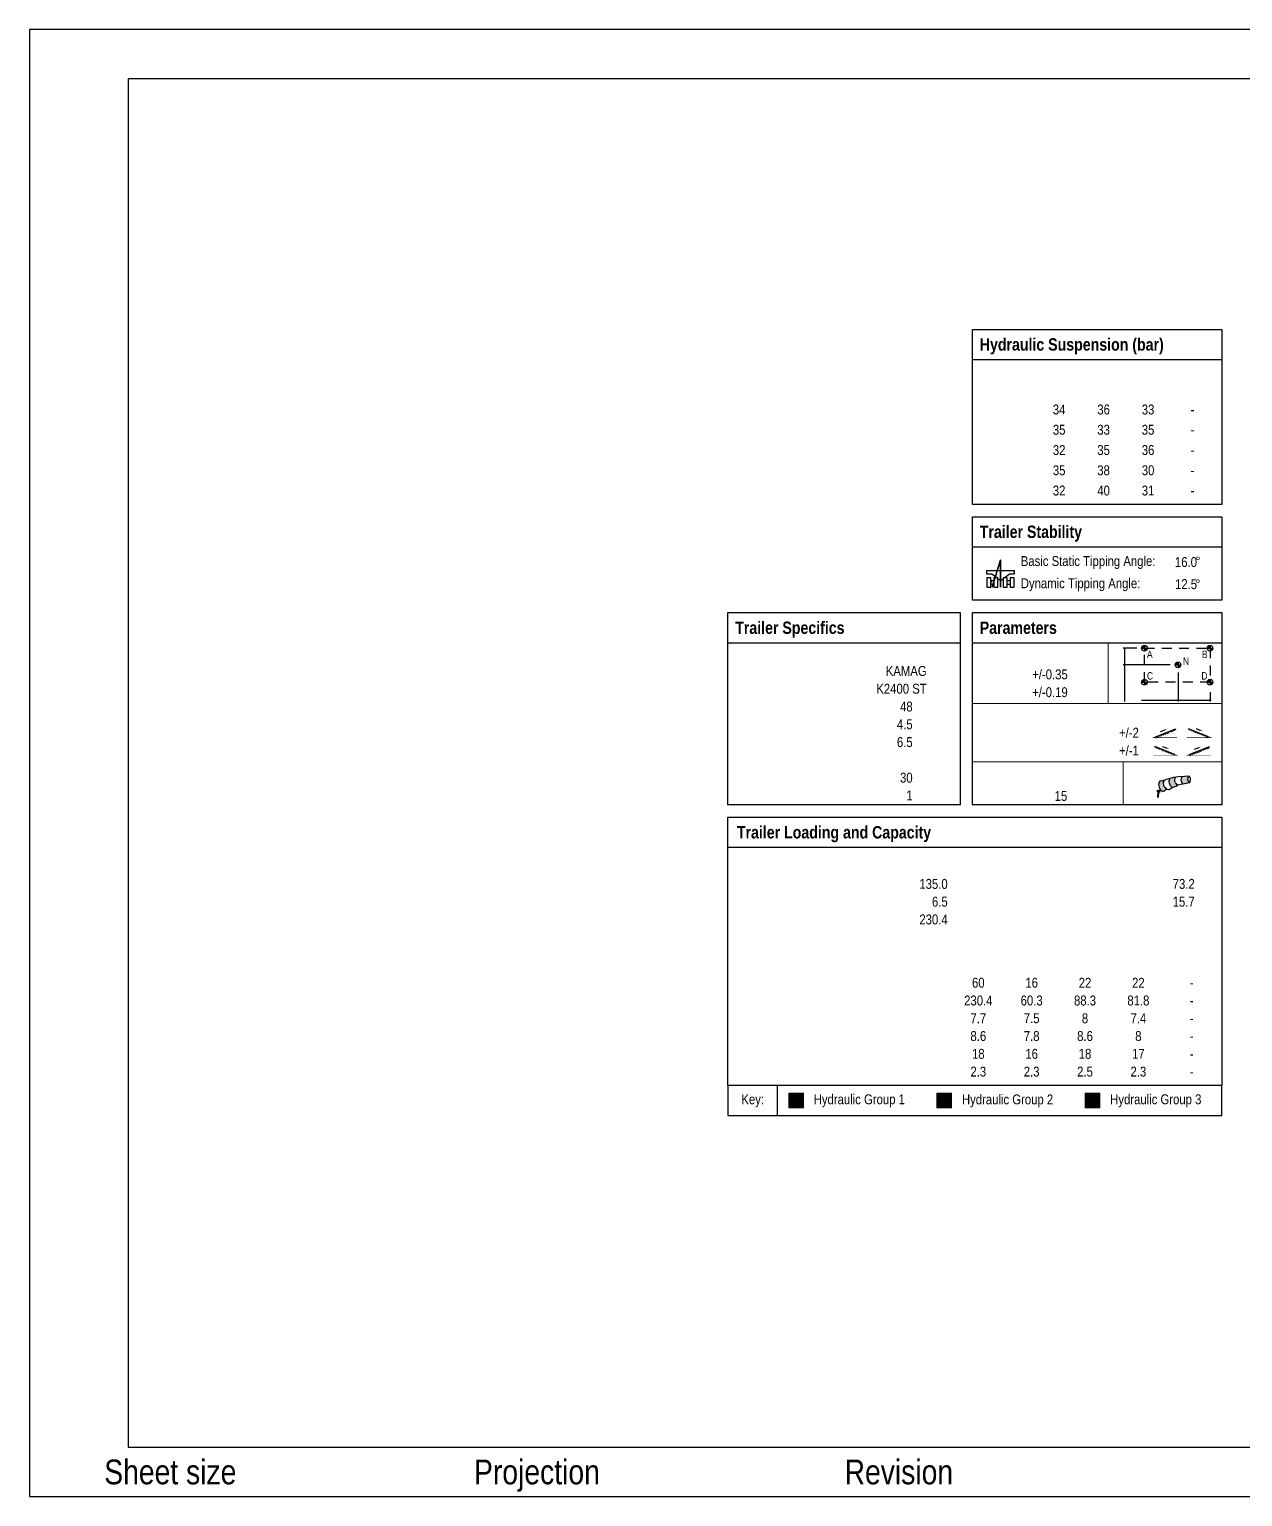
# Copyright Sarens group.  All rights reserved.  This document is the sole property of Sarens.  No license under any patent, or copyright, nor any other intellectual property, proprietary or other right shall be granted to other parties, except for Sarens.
# Paper-space layout '1-1' of a CAD drawing. Header units: millimetres. Extents: x 0 to 420, y 0 to 297.
# Drawn here: x 0 to 245.6, y 0 to 297 of the extents above; entities that cross this region are included whole.
import ezdxf
from ezdxf.enums import TextEntityAlignment as Align

# ---------------------------------------------------------------- set-up
doc = ezdxf.new("R2010")
doc.units = ezdxf.units.MM
doc.linetypes.add('SARHID', pattern=[3.5, 2, -1.5])
doc.layers.get('Defpoints').update_dxf_attribs({"color": 210})
for name, color, linetype in [('1', 1, 'SARHID'), ('2', 2, 'Continuous'), ('5', 150, 'Continuous'), ('8 - Plotplan', 8, 'Continuous'), ('Text - 01', 2, 'Continuous')]:
    doc.layers.add(name, color=color, linetype=linetype)
for name, color, linetype, lineweight in [('SPMT-Group1', 44, 'Continuous', 13), ('SPMT-Group2', 152, 'Continuous', 13), ('SPMT-Group3', 95, 'Continuous', 13)]:
    doc.layers.add(name, color=color, linetype=linetype, lineweight=lineweight)
doc.styles.add('Arial Narrow', font='ARIALN.TTF')
doc.styles.add('Arial Narrow Bold', font='ARIALNB.TTF')
pattern_1 = [(315, (116.6555, -547.003), (2.245064, 2.245064), [])]

# ---------------------------------------------------------------- blocks, each defined once
blk = doc.blocks.new('*U8')
blk.add_lwpolyline([(20, 10), (410, 10), (410, 287), (20, 287)], close=True)
at = {"layer": 'Defpoints'}
blk.add_lwpolyline([(0, 0), (420, 0), (420, 297), (0, 297)], close=True, dxfattribs=at)
at = {"style": 'Arial Narrow'}
for tag, p in [('CLIENT', (369.5, 66.5)), ('DESCRIPTION_1', (317, 38.5)), ('DESCRIPTION_2', (317, 34.5))]:
    blk.add_attdef(tag, text='', height=2, dxfattribs=at).set_placement(p, align=Align.TOP_LEFT)
for tag, p in [('EQUIPMENT', (317, 42.5)), ('SITE', (317, 27.5)), ('OWNER', (317, 22.5)), ('PROJECT', (359.5, 17.5)), ('DOCUMENTNUMBER', (317, 12.5))]:
    blk.add_attdef(tag, text='', height=2, dxfattribs=at).set_placement(p, align=Align.MIDDLE_LEFT)
at = {"style": 'Arial Narrow', "flags": 8}
for tag, p in [('DRAWING_TYPE', (359.5, 22.5)), ('APPR._STATE', (317, 17.5))]:
    blk.add_attdef(tag, text='', height=2, dxfattribs=at).set_placement(p, align=Align.MIDDLE_LEFT)
at = {"style": 'Arial Narrow'}
for tag, p in [('SIZE', (409.5, 22.5)), ('SHEET', (409.5, 12.5))]:
    blk.add_attdef(tag, text='', height=2, dxfattribs=at).set_placement(p, align=Align.MIDDLE_RIGHT)
at = {"style": 'Arial Narrow', "flags": 8}
blk.add_attdef('SCALE', text='', height=2, dxfattribs=at).set_placement((409.5, 17.5), align=Align.MIDDLE_RIGHT)
at = {"layer": '2', "style": 'Arial Narrow'}
for tag, p in [('DATE_-', (318.5, 73.25)), ('DRAWN_-', (387.5, 73.25)), ('VERIFIED_-', (396.5, 73.25)), ('APPROVED_-', (405.5, 73.25))]:
    blk.add_attdef(tag, text='', height=1.5, dxfattribs=at).set_placement(p, align=Align.MIDDLE_CENTER)
blk.add_attdef('DESCRIPTION_-', text='', height=1.5, dxfattribs=at).set_placement((327, 73.25), align=Align.MIDDLE_LEFT)
at = {"layer": 'Defpoints', "style": 'Arial Narrow'}
for s, p in [('Sheet size', (15.16, 2.5)), ('Projection', (90, 2.5)), ('Revision', (165, 2.5))]:
    blk.add_text(s, height=5, dxfattribs=at).set_placement(p)
blk = doc.blocks.new('Y3W6R2S8N0_A')
at = {"layer": 'Text - 01'}
blk.add_line((0, -7.3), (47, -7.3), dxfattribs=at)
blk.add_lwpolyline([(0, -1.2), (47, -1.2), (47, -40.1), (0, -40.1)], close=True, dxfattribs=at)
at = {"layer": 'Text - 01', "style": 'Arial Narrow Bold'}
blk.add_attdef('TrailerSpecifics', text='', height=2.5, dxfattribs=at).set_placement((1.5, -4.25), align=Align.MIDDLE_LEFT)
at = {"layer": 'Text - 01', "style": 'Arial Narrow', "flags": 2}
for tag, p in [('General', (1.5, -9.4)), ('Brand', (6.5, -13)), ('Model', (6.5, -16.6)), ('GrossAxleLineCapacity', (6.5, -20.2)), ('Unit_t', (40.25, -20.2)), ('AxleLineSelf-Weight', (6.5, -23.8)), ('Unit_t', (40.25, -23.8)), ('PowerpackSelfWeight', (6.5, -27.4)), ('Unit_t', (40.25, -27.4)), ('Configuration', (1.5, -31)), ('TotalNumberOfAxleLines', (6.5, -34.6)), ('TotalNumberOfPowerpacks', (6.5, -38.2))]:
    blk.add_attdef(tag, text='', height=2, dxfattribs=at).set_placement(p, align=Align.MIDDLE_LEFT)
at = {"layer": 'Text - 01', "style": 'Arial Narrow'}
for tag, p in [('Brand', (38.96, -13)), ('Model', (38.96, -16.6)), ('GrossAxleLineCapacity', (38.96, -20.2)), ('AxleLineSelf-Weight', (38.96, -23.8)), ('PowerpackSelfWeight', (38.96, -27.4)), ('TotalNumberOfAxleLines', (38.96, -34.6)), ('TotalNumberOfPowerpacks', (38.96, -38.2))]:
    blk.add_attdef(tag, text='', height=2, dxfattribs=at).set_placement(p, align=Align.MIDDLE_RIGHT)
blk = doc.blocks.new('A5H1C4O7Q8_B')
at = {"layer": 'Text - 01'}
blk.add_line((2, -6.1), (102, -6.1), dxfattribs=at)
blk.add_lwpolyline([(2, 0), (102, 0), (102, -54.3), (2, -54.3)], close=True, dxfattribs=at)
at = {"layer": 'Text - 01', "style": 'Arial Narrow Bold'}
blk.add_attdef('CargoName', text='', height=2.5, dxfattribs=at).set_placement((3.5, -3.05), align=Align.MIDDLE_LEFT)
at = {"layer": 'Text - 01', "style": 'Arial Narrow', "flags": 2}
for tag, p in [('WeightsOverview', (3.5, -8.9)), ('TrailerSelfWeight', (6.5, -13.5)), ('Unit_t', (47.5, -13.5)), ('CargoWeight', (56.5, -13.5)), ('Unit_t', (97.5, -13.5)), ('TotalPowerpackSelfWeight', (6.5, -17.1)), ('Unit_t', (47.5, -17.1)), ('PackingWeight', (56.5, -17.1)), ('Unit_t', (97.5, -17.1)), ('TotalWeight', (6.5, -20.7)), ('Unit_t', (47.5, -20.7)), ('GrossStaticLoadInformation', (6.5, -24.3)), ('LoadOverview', (3.5, -28.9)), ('TotalNumberOfActiveBogies', (6.5, -33.5)), ('Unit_#', (44.3, -33.5)), ('TotalLoadOnGroup', (6.5, -37.1)), ('Unit_t', (44.3, -37.1)), ('AxleLineLoadFromNeutralCOG', (6.5, -40.7)), ('Unit_t', (44.3, -40.7)), ('MaxAxleLineLoadCOGEnvelope', (6.5, -44.3)), ('Unit_t', (44.3, -44.3)), ('MaxCapacityUtilisation', (6.5, -47.9)), ('Unit_%', (44.3, -47.9)), ('GroundBearingPressure', (6.5, -51.5)), ('Unit_p', (44.3, -51.5))]:
    blk.add_attdef(tag, text='', height=2, dxfattribs=at).set_placement(p, align=Align.MIDDLE_LEFT)
at = {"layer": 'Text - 01', "style": 'Arial Narrow'}
for tag, p in [('TrailerSelfWeight', (46.5, -13.5)), ('CargoWeight', (96.5, -13.5)), ('TotalPowerpackSelfWeight', (46.5, -17.1)), ('PackingWeight', (96.5, -17.1)), ('TotalWeight', (46.5, -20.7))]:
    blk.add_attdef(tag, text='', height=2, dxfattribs=at).set_placement(p, align=Align.MIDDLE_RIGHT)
at = {"layer": 'Text - 01', "style": 'Arial Narrow', "flags": 2}
for tag, p in [('CargoName_Total', (52.7, -28.9)), ('CargoName_Group1', (63.5, -28.9)), ('CargoName_Group2', (74.3, -28.9)), ('CargoName_Group3', (85.1, -28.9)), ('CargoName_Group4', (95.9, -28.9))]:
    blk.add_attdef(tag, text='', height=2, dxfattribs=at).set_placement(p, align=Align.MIDDLE_CENTER)
at = {"layer": 'Text - 01', "style": 'Arial Narrow'}
for tag, p in [('TotalNumberOfActiveBogies_Total', (52.7, -33.5)), ('TotalNumberOfActiveBogies_Group1', (63.5, -33.5)), ('TotalNumberOfActiveBogies_Group2', (74.3, -33.5)), ('TotalNumberOfActiveBogies_Group3', (85.1, -33.5)), ('TotalNumberOfActiveBogies_Group4', (95.9, -33.5)), ('TotalLoadOnGroup_Total', (52.7, -37.1)), ('TotalLoadOnGroup_Group1', (63.5, -37.1)), ('TotalLoadOnGroup_Group2', (74.3, -37.1)), ('TotalLoadOnGroup_Group3', (85.1, -37.1)), ('TotalLoadOnGroup_Group4', (95.9, -37.1)), ('AxleLineLoadFromNeutralCOG_Total', (52.7, -40.7)), ('AxleLineLoadFromNeutralCOG_Group1', (63.5, -40.7)), ('AxleLineLoadFromNeutralCOG_Group2', (74.3, -40.7)), ('AxleLineLoadFromNeutralCOG_Group3', (85.1, -40.7)), ('AxleLineLoadFromNeutralCOG_Group4', (95.9, -40.7)), ('MaxAxleLineLoadCOGEnvelope_Total', (52.7, -44.3)), ('MaxAxleLineLoadCOGEnvelope_Group1', (63.5, -44.3)), ('MaxAxleLineLoadCOGEnvelope_Group2', (74.3, -44.3)), ('MaxAxleLineLoadCOGEnvelope_Group3', (85.1, -44.3)), ('MaxAxleLineLoadCOGEnvelope_Group4', (95.9, -44.3)), ('MaxCapacityUtilisation_Total', (52.7, -47.9)), ('MaxCapacityUtilisation_Group1', (63.5, -47.9)), ('MaxCapacityUtilisation_Group2', (74.3, -47.9)), ('MaxCapacityUtilisation_Group3', (85.1, -47.9)), ('MaxCapacityUtilisation_Group4', (95.9, -47.9)), ('GroundBearingPressure_Total', (52.7, -51.5)), ('GroundBearingPressure_Group1', (63.5, -51.5)), ('GroundBearingPressure_Group2', (74.3, -51.5)), ('GroundBearingPressure_Group3', (85.1, -51.5)), ('GroundBearingPressure_Group4', (95.9, -51.5))]:
    blk.add_attdef(tag, text='', height=2, dxfattribs=at).set_placement(p, align=Align.MIDDLE)
blk = doc.blocks.new('TRAILER_STABILITY')
at = {"color": 10, "linetype": 'ByBlock', "lineweight": -2}
for p, q in [((-44.81, 8.17), (-46.51, 2.65)), ((-44.81, 2.65), (-44.81, 8.17))]:
    blk.add_line(p, q, dxfattribs=at)
at = {"color": 10, "linetype": 'ByBlock', "lineweight": -3}
for p, q in [((-46.51, 2.65), (-44.81, 8.17)), ((-44.81, 8.17), (-44.81, 2.65))]:
    blk.add_line(p, q, dxfattribs=at)
at = {"color": 0, "linetype": 'ByBlock'}
for points in [[(-46.55, 5.3), (-47.54, 5.3), (-47.54, 6.02), (-42.07, 6.02), (-42.07, 5.3), (-43.07, 5.3)], [(-45.57, 4.54), (-46.55, 5.3)], [(-44.9, 4.01), (-45.34, 4.35)], [(-44.9, 4.01), (-44.9, 3.48), (-44.71, 3.48), (-44.71, 4.01)], [(-44.72, 4.01), (-44.28, 4.35)], [(-44.04, 4.54), (-43.07, 5.3)]]:
    blk.add_lwpolyline(points, dxfattribs=at)
for points in [[(-47.54, 2.65), (-46.73, 2.65), (-46.73, 4.54), (-47.54, 4.54)], [(-46.71, 3.98), (-46.15, 3.98), (-46.15, 3.21), (-46.71, 3.21)], [(-46.15, 2.65), (-45.34, 2.65), (-45.34, 4.54), (-46.15, 4.54)], [(-44.28, 2.65), (-43.47, 2.65), (-43.47, 4.54), (-44.28, 4.54)], [(-43.45, 3.98), (-42.88, 3.98), (-42.88, 3.21), (-43.45, 3.21)], [(-42.88, 2.65), (-42.07, 2.65), (-42.07, 4.54), (-42.88, 4.54)]]:
    blk.add_lwpolyline(points, close=True, dxfattribs=at)
at = {"layer": 'Text - 01'}
blk.add_line((-50.5, 10.82), (0, 10.82), dxfattribs=at)
blk.add_lwpolyline([(-50.5, 16.92), (0, 16.92), (0, 0), (-50.5, 0)], close=True, dxfattribs=at)
for s, height, style, p in [('Trailer Stability', 2.5, 'Arial Narrow Bold', (-49, 13.87)), ('Basic Static Tipping Angle:', 2, 'Arial Narrow', (-40.7, 7.95)), ('Dynamic Tipping Angle:', 2, 'Arial Narrow', (-40.7, 3.45))]:
    blk.add_text(s, height=height, dxfattribs=dict(at, style=style)).set_placement(p, align=Align.MIDDLE_LEFT)
at = {"layer": 'Text - 01', "linetype": 'ByBlock', "char_height": 1.8, "width": 6.65, "attachment_point": 6, "style": 'Arial Narrow'}
for s, insert in [('   %%D', (-4.35, 7.93)), ('    %%D', (-4.35, 3.32))]:
    blk.add_mtext(s, dxfattribs=dict(at, insert=insert))
at = {"layer": 'Text - 01', "linetype": 'ByBlock', "style": 'Arial Narrow'}
for tag, p in [('CARGO_ANGLE', (-4.35, 7.73)), ('COMBINED_ANGLE', (-4.35, 3.26))]:
    blk.add_attdef(tag, text='', height=2, dxfattribs=at).set_placement(p, align=Align.MIDDLE_RIGHT)
blk = doc.blocks.new('*U14')
at = {"layer": '8 - Plotplan'}
h = blk.add_hatch(dxfattribs=at)
h.set_pattern_fill('ANSI31', color=256, angle=270)
h.set_pattern_definition(pattern_1)
h.paths.add_polyline_path([(0, 0), (50, 0), (50, -3), (0, -3)])
blk.add_line((0, 0), (50, 0), dxfattribs=at)
blk = doc.blocks.new('*U15')
at = {"layer": '8 - Plotplan'}
h = blk.add_hatch(dxfattribs=at)
h.set_pattern_fill('ANSI31', color=256, angle=270)
h.set_pattern_definition(pattern_1)
h.paths.add_polyline_path([(0, 0), (50, 0), (50, -3), (0, -3)])
blk.add_line((0, 0), (50, 0), dxfattribs=at)
blk = doc.blocks.new('*U16')
at = {"layer": '8 - Plotplan'}
h = blk.add_hatch(dxfattribs=at)
h.set_pattern_fill('ANSI31', color=256, angle=270)
h.set_pattern_definition(pattern_1)
h.paths.add_polyline_path([(0, 0), (50, 0), (50, -3), (0, -3)])
blk.add_line((0, 0), (50, 0), dxfattribs=at)
blk = doc.blocks.new('*U17')
at = {"layer": '8 - Plotplan'}
h = blk.add_hatch(dxfattribs=at)
h.set_pattern_fill('ANSI31', color=256, angle=270)
h.set_pattern_definition(pattern_1)
h.paths.add_polyline_path([(0, 0), (50, 0), (50, -3), (0, -3)])
blk.add_line((0, 0), (50, 0), dxfattribs=at)
blk = doc.blocks.new('Sarens_Wind_Symbol_2024')
at = {"layer": 'Text - 01'}
h = blk.add_hatch(color=256, dxfattribs=at)
h.paths.add_polyline_path([(48.24, 2.9), (48.43, 2.57), (48.47, 2.53), (48.6, 2.41), (48.81, 2.39, 0.270824), (49.48, 2.67), (49.71, 2.76, -0.412227), (49.16, 4.52), (49.04, 4.51), (48.84, 4.4), (48.58, 4.44, 0.321413), (48.13, 4.21), (48.04, 3.7)])
h.paths.add_polyline_path([(50.77, 3.07), (51.6, 3.39), (51.95, 3.61, -0.507671), (51.55, 5.17), (51.04, 5.1), (50.4, 4.95), (50.32, 4.93, 0.308714)])
h.paths.add_polyline_path([(54.1, 5.4), (53.28, 5.33), (52.82, 5.3, 0.330499), (52.94, 3.83), (54.27, 4.09, -0.407574)])
for p, q in [((48, 2.5), (47.67, 2.43)), ((47.67, 2.43), (47.88, 2.25)), ((47.88, 2.25), (47.79, 1.11)), ((47.88, 2.25), (47.89, 2.29)), ((47.89, 2.29), (47.94, 2.31)), ((47.94, 2.31), (47.98, 2.31)), ((47.98, 2.31), (48.04, 2.28)), ((48.36, 2.25), (48, 2.5)), ((48.04, 2.28), (48.08, 2.24)), ((48.04, 1.11), (48.1, 2.2)), ((48.43, 2.57), (48.07, 2.45)), ((48.08, 2.24), (48.1, 2.22)), ((48.1, 2.2), (48.36, 2.25)), ((48.1, 2.22), (48.1, 2.2)), ((48.47, 2.53), (48.12, 2.42))]:
    blk.add_line(p, q, dxfattribs=at)
for points in [[(48.84, 4.4), (48.58, 4.44, 0.321413), (48.13, 4.21), (48.04, 3.7), (48.24, 2.9), (48.43, 2.57), (48.47, 2.53), (48.6, 2.41), (48.81, 2.39, 0.270824), (49.48, 2.67), (49.71, 2.76), (50.18, 2.71), (50.77, 3.07), (51.6, 3.39), (51.95, 3.61), (52.52, 3.79), (52.94, 3.83), (54.27, 4.09, 0.300746), (54.45, 4.25, 0.009013)], [(54.45, 4.25), (54.53, 4.74, 0.271869), (54.1, 5.4), (53.28, 5.33), (52.06, 5.24), (51.04, 5.1), (50.4, 4.95), (49.55, 4.69), (49.16, 4.52), (49.04, 4.51), (48.84, 4.4)], [(49.71, 2.76, -0.412227), (49.16, 4.52, -2.403884)], [(50.77, 3.07, -0.308714), (50.32, 4.93, 4.41886)], [(51.95, 3.61, -0.507671), (51.55, 5.17, -1.6891)], [(52.94, 3.83, -0.330499), (52.82, 5.3, 1.754281)], [(54.1, 5.4, 0.407574), (54.27, 4.09, 2.057874)]]:
    blk.add_lwpolyline(points, format="xyb", dxfattribs=at)
blk = doc.blocks.new('Z6A3L2E3E7_D')
at = {"layer": '2'}
h = blk.add_hatch(color=256, dxfattribs=at)
h.dxf.hatch_style = 1
h.paths.add_polyline_path([(34.84, -6.62, 0.414214), (34.26, -7.19), (34.84, -7.19)])
h.paths.add_polyline_path([(34.84, -7.77, 0.414214), (35.41, -7.19), (34.84, -7.19)])
h = blk.add_hatch(color=256, dxfattribs=at)
h.dxf.hatch_style = 1
h.paths.add_polyline_path([(48.1, -6.62, 0.414214), (47.52, -7.19), (48.1, -7.19)])
h.paths.add_polyline_path([(48.1, -7.77, 0.414214), (48.67, -7.19), (48.1, -7.19)])
h = blk.add_hatch(color=256, dxfattribs=at)
h.dxf.hatch_style = 1
h.paths.add_polyline_path([(41.62, -9.99, 0.414214), (41.04, -10.57), (41.62, -10.57)])
h.paths.add_polyline_path([(41.62, -11.14, 0.414214), (42.19, -10.57), (41.62, -10.57)])
h = blk.add_hatch(color=256, dxfattribs=at)
h.dxf.hatch_style = 1
h.paths.add_polyline_path([(34.84, -13.47, 0.414214), (34.26, -14.05), (34.84, -14.05)])
h.paths.add_polyline_path([(34.84, -14.62, 0.414214), (35.41, -14.05), (34.84, -14.05)])
h = blk.add_hatch(color=256, dxfattribs=at)
h.dxf.hatch_style = 1
h.paths.add_polyline_path([(48.1, -13.47, 0.414214), (47.52, -14.05), (48.1, -14.05)])
h.paths.add_polyline_path([(48.1, -14.62, 0.414214), (48.67, -14.05), (48.1, -14.05)])
at = {"layer": '5'}
h = blk.add_hatch(color=256, dxfattribs=at)
h.dxf.hatch_style = 1
edge = h.paths.add_edge_path()
edge.add_arc((30.8, -7.19), 0.1, 0, 360)
h = blk.add_hatch(color=256, dxfattribs=at)
h.dxf.hatch_style = 1
edge = h.paths.add_edge_path()
edge.add_arc((30.8, -10.57), 0.1, 0, 360)
h = blk.add_hatch(color=256, dxfattribs=at)
h.dxf.hatch_style = 1
edge = h.paths.add_edge_path()
edge.add_arc((41.62, -17.7), 0.1, 0, 360)
h = blk.add_hatch(color=256, dxfattribs=at)
h.dxf.hatch_style = 1
edge = h.paths.add_edge_path()
edge.add_arc((48.1, -17.7), 0.1, 0, 360)
at = {"layer": '1', "color": 8}
blk.add_lwpolyline([(34.84, -7.19), (48.1, -7.19), (48.1, -14.05), (34.84, -14.05)], close=True, dxfattribs=at)
at = {"layer": '2'}
for p, q in [((0, 0), (50.5, 0)), ((0, -38.9), (0, 0)), ((50.5, 0), (50.5, -38.9)), ((0, -6.1), (50.5, -6.1)), ((34.26, -7.19), (35.41, -7.19)), ((34.84, -6.62), (34.84, -7.77)), ((47.52, -7.19), (48.67, -7.19)), ((48.1, -6.62), (48.1, -7.77)), ((41.04, -10.57), (42.19, -10.57)), ((41.62, -9.99), (41.62, -11.14)), ((34.26, -14.05), (35.41, -14.05)), ((34.84, -13.47), (34.84, -14.62)), ((47.52, -14.05), (48.67, -14.05)), ((48.1, -13.47), (48.1, -14.62)), ((50.5, -38.9), (0, -38.9))]:
    blk.add_line(p, q, dxfattribs=at)
at = {"layer": '2', "color": 8, "lineweight": 0}
for p, q in [((27.51, -6.1), (27.51, -18.4)), ((0, -18.4), (50.5, -18.4)), ((0, -30.2), (50.5, -30.2)), ((30.51, -30.2), (30.51, -38.9))]:
    blk.add_line(p, q, dxfattribs=at)
at = {"layer": '2', "const_width": 0.0875}
for points in [[(41.44, -25.3), (36.62, -25.3), (41.13, -23.49)], [(43.44, -25.3), (48.27, -25.3), (43.75, -23.49)], [(36.62, -28.9), (41.44, -28.9), (36.93, -27.09)], [(48.27, -28.9), (43.44, -28.9), (47.96, -27.09)]]:
    blk.add_lwpolyline(points, dxfattribs=at)
at = {"layer": '2'}
for centre in [(34.84, -7.19), (48.1, -7.19), (41.62, -10.57), (34.84, -14.05), (48.1, -14.05)]:
    blk.add_circle(centre, 0.576, dxfattribs=at)
at = {"layer": '5'}
for p, q in [((33.26, -7.19), (30.55, -7.19)), ((30.8, -7.19), (30.8, -17.97)), ((40.04, -10.57), (30.55, -10.57)), ((41.62, -12.14), (41.62, -17.95)), ((34.21, -17.7), (48.1, -17.7)), ((48.1, -16.12), (48.1, -17.95)), ((38.11, -24.05), (38.84, -23.76)), ((45.31, -23.47), (46.04, -23.76)), ((38.49, -27.07), (39.22, -27.36)), ((44.94, -27.65), (45.67, -27.36))]:
    blk.add_line(p, q, dxfattribs=at)
for centre in [(30.8, -7.19), (30.8, -10.57), (41.62, -17.7), (48.1, -17.7)]:
    blk.add_circle(centre, 0.1, dxfattribs=at)
for points in [[(38.8, -23.65), (38.89, -23.87), (39.49, -23.5)], [(46.09, -23.65), (46, -23.87), (46.69, -24.02)], [(39.26, -27.25), (39.17, -27.47), (39.87, -27.62)], [(45.62, -27.25), (45.71, -27.47), (46.32, -27.1)]]:
    blk.add_solid(points, dxfattribs=at)
at = {"yscale": 0.0875, "zscale": 0.0875}
for name, p, xscale, rotation in [('*U14', (37.07, -25.12), 0.0875, 21.86195258658836), ('*U15', (47.81, -25.12), -0.0875, 338.1380474134116), ('*U16', (40.99, -28.72), -0.0875, 338.1380474134116), ('*U17', (43.9, -28.72), 0.0875, 21.86195258658839)]:
    blk.add_blockref(name, p, dxfattribs=dict(at, xscale=xscale, rotation=rotation))
blk.add_blockref('Sarens_Wind_Symbol_2024', (-10.35, -38.49))
at = {"layer": '2', "style": 'Arial Narrow'}
blk.add_text('A', height=1.5, dxfattribs=at).set_placement((35.34, -7.69), align=Align.TOP_LEFT)
blk.add_text('B', height=1.5, dxfattribs=at).set_placement((47.6, -7.69), align=Align.TOP_RIGHT)
blk.add_text('N', height=1.5, dxfattribs=at).set_placement((42.62, -10.57))
blk.add_text('C', height=1.5, dxfattribs=at).set_placement((35.34, -13.99), align=Align.BOTTOM_LEFT)
blk.add_text('D', height=1.5, dxfattribs=at).set_placement((47.6, -13.99), align=Align.BOTTOM_RIGHT)
at = {"layer": 'Text - 01', "style": 'Arial Narrow Bold'}
blk.add_attdef('Parameters', text='', height=2.5, dxfattribs=at).set_placement((1.5, -3.05), align=Align.MIDDLE_LEFT)
at = {"layer": 'Text - 01', "style": 'Arial Narrow', "flags": 2}
for tag, height, p in [('COGEnvelop', 2, (1.5, -8.9)), ('COGX', 2, (4.5, -12.5)), ('Unit_m', 2, (19.96, -12.5)), ('COGY', 2, (4.5, -16.1)), ('Unit_m', 2, (19.96, -16.1)), ('MaxSlopesOnRoute', 2, (1.5, -20.7)), ('Longitudinal', 2, (3.61, -24.3)), ('°', 2, (34.23, -24.3)), ('Transversal', 2, (3.61, -27.9)), ('°', 2, (34.23, -27.9)), ('DesignWindSpeed', 2, (1.5, -32.5)), ('V', 2, (4.5, -36.1)), ('TimeHeight', 1.5, (5.88, -37.1)), ('Unit_ms', 2, (19.19, -37.1))]:
    blk.add_attdef(tag, text='', height=height, dxfattribs=at).set_placement(p, align=Align.MIDDLE_LEFT)
at = {"layer": 'Text - 01', "style": 'Arial Narrow'}
for tag, p in [('COGXpos', (18.96, -12.5)), ('COGYpos', (18.96, -16.1)), ('Longitudinal_UP', (33.23, -24.3)), ('Transversal', (33.23, -27.9)), ('V_Value', (22.2, -37.1))]:
    blk.add_attdef(tag, text='', height=2, dxfattribs=at).set_placement(p, align=Align.MIDDLE_RIGHT)
at = {"layer": 'Text - 01', "style": 'Arial Narrow', "flags": 2}
blk.add_attdef('COGY', text='', height=1.5, rotation=90, dxfattribs=at).set_placement((29.5, -15), align=Align.MIDDLE)
blk.add_attdef('COGX', text='', height=1.5, dxfattribs=at).set_placement((37.1, -16.4), align=Align.MIDDLE)
blk = doc.blocks.new('Y7B8F3E0P2_C')
at = {"layer": 'Text - 01'}
blk.add_line((0, -6.1), (50.5, -6.1), dxfattribs=at)
blk.add_lwpolyline([(0, 0), (50.5, 0), (50.5, -35.42), (0, -35.42)], close=True, dxfattribs=at)
at = {"layer": 'Text - 01', "style": 'Arial Narrow Bold'}
blk.add_attdef('HydraulicSuspensionPressures', text='', height=2.5, dxfattribs=at).set_placement((1.5, -3.05), align=Align.MIDDLE_LEFT)
at = {"layer": 'Text - 01', "style": 'Arial Narrow', "flags": 2}
for tag, height, p in [('BetweenBrackets', 1.5, (1.5, -8.02)), ('Neutral', 2, (1.5, -16.22)), ('A', 2, (1.5, -20.32)), ('B', 2, (1.5, -24.42)), ('C', 2, (1.5, -28.52)), ('D', 2, (1.5, -32.62))]:
    blk.add_attdef(tag, text='', height=height, dxfattribs=at).set_placement(p, align=Align.MIDDLE_LEFT)
for tag, p in [('HydraulicSuspensionPressures_Group1', (17.56, -12.12)), ('HydraulicSuspensionPressures_Group2', (26.56, -12.12)), ('HydraulicSuspensionPressures_Group3', (35.56, -12.12)), ('HydraulicSuspensionPressures_Group4', (45.06, -12.12))]:
    blk.add_attdef(tag, text='', height=2, dxfattribs=at).set_placement(p, align=Align.MIDDLE)
at = {"layer": 'Text - 01', "style": 'Arial Narrow'}
for tag, p in [('Neutral_Group1', (17.56, -16.22)), ('Neutral_Group2', (26.56, -16.22)), ('Neutral_Group3', (35.56, -16.22)), ('Neutral_Group4', (44.56, -16.22)), ('A_Group1', (17.56, -20.32)), ('A_Group2', (26.56, -20.32)), ('A_Group3', (35.56, -20.32)), ('A_Group4', (44.56, -20.32)), ('B_Group1', (17.56, -24.42)), ('B_Group2', (26.56, -24.42)), ('B_Group3', (35.56, -24.42)), ('B_Group4', (44.56, -24.42)), ('C_Group1', (17.56, -28.52)), ('C_Group2', (26.56, -28.52)), ('C_Group3', (35.56, -28.52)), ('C_Group4', (44.56, -28.52)), ('D_Group1', (17.56, -32.62)), ('D_Group2', (26.56, -32.62)), ('D_Group3', (35.56, -32.62)), ('D_Group4', (44.56, -32.62))]:
    blk.add_attdef(tag, text='', height=2, dxfattribs=at).set_placement(p, align=Align.MIDDLE)
blk = doc.blocks.new('SPMT-Bogie')
at = {"transparency": 33554559}
blk.add_hatch(color=256, dxfattribs=at).paths.add_polyline_path([(-490, -490), (-490, 490), (490, 490), (490, -490)], flags=0)
blk.add_lwpolyline([(-490, -490), (-490, 490), (490, 490), (490, -490)], close=True)

psp = doc.layouts.new('1-1')

# ---------------------------------------------------------------- linework, layer by layer
at = {"layer": 'Defpoints'}
psp.add_lwpolyline([(141.36, 77.13), (241.36, 77.13), (241.36, 83.23), (141.36, 83.23)], close=True, dxfattribs=at)
psp.add_lwpolyline([(151.36, 83.23), (151.36, 77.13)], dxfattribs=at)

# ---------------------------------------------------------------- block references
psp.add_blockref('*U8', (0, 0))
ref = psp.add_blockref('Y7B8F3E0P2_C', (190.86, 236.27))
ref.add_attrib('HydraulicSuspensionPressures', 'Hydraulic Suspension (bar)', dxfattribs={"layer": 'Text - 01', "height": 2.5, "style": 'Arial Narrow Bold'}).set_placement((192.36, 233.22), align=Align.MIDDLE_LEFT)
ref.add_attrib('Neutral_Group1', '34', dxfattribs={"layer": 'Text - 01', "height": 2, "style": 'Arial Narrow'}).set_placement((208.42, 220.05), align=Align.MIDDLE)
ref.add_attrib('Neutral_Group2', '36', dxfattribs={"layer": 'Text - 01', "height": 2, "style": 'Arial Narrow'}).set_placement((217.42, 220.05), align=Align.MIDDLE)
ref.add_attrib('Neutral_Group3', '33', dxfattribs={"layer": 'Text - 01', "height": 2, "style": 'Arial Narrow'}).set_placement((226.42, 220.05), align=Align.MIDDLE)
ref.add_attrib('Neutral_Group4', '-', dxfattribs={"layer": 'Text - 01', "height": 2, "style": 'Arial Narrow'}).set_placement((235.42, 220.05), align=Align.MIDDLE)
ref.add_attrib('A_Group1', '35', dxfattribs={"layer": 'Text - 01', "height": 2, "style": 'Arial Narrow'}).set_placement((208.42, 215.95), align=Align.MIDDLE)
ref.add_attrib('A_Group2', '33', dxfattribs={"layer": 'Text - 01', "height": 2, "style": 'Arial Narrow'}).set_placement((217.42, 215.95), align=Align.MIDDLE)
ref.add_attrib('A_Group3', '35', dxfattribs={"layer": 'Text - 01', "height": 2, "style": 'Arial Narrow'}).set_placement((226.42, 215.95), align=Align.MIDDLE)
ref.add_attrib('A_Group4', '-', dxfattribs={"layer": 'Text - 01', "height": 2, "style": 'Arial Narrow'}).set_placement((235.42, 215.95), align=Align.MIDDLE)
ref.add_attrib('B_Group1', '32', dxfattribs={"layer": 'Text - 01', "height": 2, "style": 'Arial Narrow'}).set_placement((208.42, 211.85), align=Align.MIDDLE)
ref.add_attrib('B_Group2', '35', dxfattribs={"layer": 'Text - 01', "height": 2, "style": 'Arial Narrow'}).set_placement((217.42, 211.85), align=Align.MIDDLE)
ref.add_attrib('B_Group3', '36', dxfattribs={"layer": 'Text - 01', "height": 2, "style": 'Arial Narrow'}).set_placement((226.42, 211.85), align=Align.MIDDLE)
ref.add_attrib('B_Group4', '-', dxfattribs={"layer": 'Text - 01', "height": 2, "style": 'Arial Narrow'}).set_placement((235.42, 211.85), align=Align.MIDDLE)
ref.add_attrib('C_Group1', '35', dxfattribs={"layer": 'Text - 01', "height": 2, "style": 'Arial Narrow'}).set_placement((208.42, 207.75), align=Align.MIDDLE)
ref.add_attrib('C_Group2', '38', dxfattribs={"layer": 'Text - 01', "height": 2, "style": 'Arial Narrow'}).set_placement((217.42, 207.75), align=Align.MIDDLE)
ref.add_attrib('C_Group3', '30', dxfattribs={"layer": 'Text - 01', "height": 2, "style": 'Arial Narrow'}).set_placement((226.42, 207.75), align=Align.MIDDLE)
ref.add_attrib('C_Group4', '-', dxfattribs={"layer": 'Text - 01', "height": 2, "style": 'Arial Narrow'}).set_placement((235.42, 207.75), align=Align.MIDDLE)
ref.add_attrib('D_Group1', '32', dxfattribs={"layer": 'Text - 01', "height": 2, "style": 'Arial Narrow'}).set_placement((208.42, 203.65), align=Align.MIDDLE)
ref.add_attrib('D_Group2', '40', dxfattribs={"layer": 'Text - 01', "height": 2, "style": 'Arial Narrow'}).set_placement((217.42, 203.65), align=Align.MIDDLE)
ref.add_attrib('D_Group3', '31', dxfattribs={"layer": 'Text - 01', "height": 2, "style": 'Arial Narrow'}).set_placement((226.42, 203.65), align=Align.MIDDLE)
ref.add_attrib('D_Group4', '-', dxfattribs={"layer": 'Text - 01', "height": 2, "style": 'Arial Narrow'}).set_placement((235.42, 203.65), align=Align.MIDDLE)
ref = psp.add_blockref('TRAILER_STABILITY', (241.36, 181.43))
ref.add_attrib('CARGO_ANGLE', '16.0', dxfattribs={"layer": 'Text - 01', "linetype": 'ByBlock', "height": 2, "style": 'Arial Narrow'}).set_placement((236.32, 189.17), align=Align.MIDDLE_RIGHT)
ref.add_attrib('COMBINED_ANGLE', '12.5', dxfattribs={"layer": 'Text - 01', "linetype": 'ByBlock', "height": 2, "style": 'Arial Narrow'}).set_placement((236.33, 184.7), align=Align.MIDDLE_RIGHT)
ref = psp.add_blockref('Y3W6R2S8N0_A', (141.36, 180.13))
ref.add_attrib('TrailerSpecifics', 'Trailer Specifics', dxfattribs={"layer": 'Text - 01', "height": 2.5, "style": 'Arial Narrow Bold'}).set_placement((142.86, 175.88), align=Align.MIDDLE_LEFT)
ref.add_attrib('Brand', 'KAMAG', dxfattribs={"layer": 'Text - 01', "height": 2, "style": 'Arial Narrow'}).set_placement((181.61, 167.13), align=Align.MIDDLE_RIGHT)
ref.add_attrib('Model', 'K2400 ST', dxfattribs={"layer": 'Text - 01', "height": 2, "style": 'Arial Narrow'}).set_placement((181.61, 163.53), align=Align.MIDDLE_RIGHT)
ref.add_attrib('GrossAxleLineCapacity', '48', dxfattribs={"layer": 'Text - 01', "height": 2, "style": 'Arial Narrow'}).set_placement((178.77, 159.93), align=Align.MIDDLE_RIGHT)
ref.add_attrib('AxleLineSelf-Weight', '4.5', dxfattribs={"layer": 'Text - 01', "height": 2, "style": 'Arial Narrow'}).set_placement((178.77, 156.33), align=Align.MIDDLE_RIGHT)
ref.add_attrib('PowerpackSelfWeight', '6.5', dxfattribs={"layer": 'Text - 01', "height": 2, "style": 'Arial Narrow'}).set_placement((178.77, 152.73), align=Align.MIDDLE_RIGHT)
ref.add_attrib('TotalNumberOfAxleLines', '30', dxfattribs={"layer": 'Text - 01', "height": 2, "style": 'Arial Narrow'}).set_placement((178.77, 145.53), align=Align.MIDDLE_RIGHT)
ref.add_attrib('TotalNumberOfPowerpacks', '1', dxfattribs={"layer": 'Text - 01', "height": 2, "style": 'Arial Narrow'}).set_placement((178.77, 141.93), align=Align.MIDDLE_RIGHT)
ref = psp.add_blockref('Z6A3L2E3E7_D', (190.86, 178.93))
ref.add_attrib('Parameters', 'Parameters', dxfattribs={"layer": 'Text - 01', "height": 2.5, "style": 'Arial Narrow Bold'}).set_placement((192.36, 175.88), align=Align.MIDDLE_LEFT)
ref.add_attrib('COGXpos', '+/-0.35', dxfattribs={"layer": 'Text - 01', "height": 2, "style": 'Arial Narrow'}).set_placement((210.16, 166.43), align=Align.MIDDLE_RIGHT)
ref.add_attrib('COGYpos', '+/-0.19', dxfattribs={"layer": 'Text - 01', "height": 2, "style": 'Arial Narrow'}).set_placement((210.16, 162.83), align=Align.MIDDLE_RIGHT)
ref.add_attrib('Longitudinal_UP', '+/-2', dxfattribs={"layer": 'Text - 01', "height": 2, "style": 'Arial Narrow'}).set_placement((224.56, 154.63), align=Align.MIDDLE_RIGHT)
ref.add_attrib('Transversal', '+/-1', dxfattribs={"layer": 'Text - 01', "height": 2, "style": 'Arial Narrow'}).set_placement((224.56, 151.03), align=Align.MIDDLE_RIGHT)
ref.add_attrib('V_Value', '15', dxfattribs={"layer": 'Text - 01', "height": 2, "style": 'Arial Narrow'}).set_placement((210.06, 141.83), align=Align.MIDDLE_RIGHT)
ref = psp.add_blockref('A5H1C4O7Q8_B', (139.36, 137.53))
ref.add_attrib('CargoName', 'Trailer Loading and Capacity', dxfattribs={"layer": 'Text - 01', "height": 2.5, "style": 'Arial Narrow Bold'}).set_placement((143.2, 134.48), align=Align.MIDDLE_LEFT)
ref.add_attrib('TrailerSelfWeight', '135.0', dxfattribs={"layer": 'Text - 01', "height": 2, "style": 'Arial Narrow'}).set_placement((185.86, 124.03), align=Align.MIDDLE_RIGHT)
ref.add_attrib('CargoWeight', '73.2', dxfattribs={"layer": 'Text - 01', "height": 2, "style": 'Arial Narrow'}).set_placement((235.86, 124.03), align=Align.MIDDLE_RIGHT)
ref.add_attrib('TotalPowerpackSelfWeight', '6.5', dxfattribs={"layer": 'Text - 01', "height": 2, "style": 'Arial Narrow'}).set_placement((185.86, 120.43), align=Align.MIDDLE_RIGHT)
ref.add_attrib('PackingWeight', '15.7', dxfattribs={"layer": 'Text - 01', "height": 2, "style": 'Arial Narrow'}).set_placement((235.86, 120.43), align=Align.MIDDLE_RIGHT)
ref.add_attrib('TotalWeight', '230.4', dxfattribs={"layer": 'Text - 01', "height": 2, "style": 'Arial Narrow'}).set_placement((185.86, 116.83), align=Align.MIDDLE_RIGHT)
ref.add_attrib('TotalNumberOfActiveBogies_Total', '60', dxfattribs={"layer": 'Text - 01', "height": 2, "style": 'Arial Narrow'}).set_placement((192.06, 104.03), align=Align.MIDDLE)
ref.add_attrib('TotalNumberOfActiveBogies_Group1', '16', dxfattribs={"layer": 'Text - 01', "height": 2, "style": 'Arial Narrow'}).set_placement((202.86, 104.03), align=Align.MIDDLE)
ref.add_attrib('TotalNumberOfActiveBogies_Group2', '22', dxfattribs={"layer": 'Text - 01', "height": 2, "style": 'Arial Narrow'}).set_placement((213.66, 104.03), align=Align.MIDDLE)
ref.add_attrib('TotalNumberOfActiveBogies_Group3', '22', dxfattribs={"layer": 'Text - 01', "height": 2, "style": 'Arial Narrow'}).set_placement((224.46, 104.03), align=Align.MIDDLE)
ref.add_attrib('TotalNumberOfActiveBogies_Group4', '-', dxfattribs={"layer": 'Text - 01', "height": 2, "style": 'Arial Narrow'}).set_placement((235.26, 104.03), align=Align.MIDDLE)
ref.add_attrib('TotalLoadOnGroup_Total', '230.4', dxfattribs={"layer": 'Text - 01', "height": 2, "style": 'Arial Narrow'}).set_placement((192.06, 100.43), align=Align.MIDDLE)
ref.add_attrib('TotalLoadOnGroup_Group1', '60.3', dxfattribs={"layer": 'Text - 01', "height": 2, "style": 'Arial Narrow'}).set_placement((202.86, 100.43), align=Align.MIDDLE)
ref.add_attrib('TotalLoadOnGroup_Group2', '88.3', dxfattribs={"layer": 'Text - 01', "height": 2, "style": 'Arial Narrow'}).set_placement((213.66, 100.43), align=Align.MIDDLE)
ref.add_attrib('TotalLoadOnGroup_Group3', '81.8', dxfattribs={"layer": 'Text - 01', "height": 2, "style": 'Arial Narrow'}).set_placement((224.46, 100.43), align=Align.MIDDLE)
ref.add_attrib('TotalLoadOnGroup_Group4', '-', dxfattribs={"layer": 'Text - 01', "height": 2, "style": 'Arial Narrow'}).set_placement((235.26, 100.43), align=Align.MIDDLE)
ref.add_attrib('AxleLineLoadFromNeutralCOG_Total', '7.7', dxfattribs={"layer": 'Text - 01', "height": 2, "style": 'Arial Narrow'}).set_placement((192.06, 96.83), align=Align.MIDDLE)
ref.add_attrib('AxleLineLoadFromNeutralCOG_Group1', '7.5', dxfattribs={"layer": 'Text - 01', "height": 2, "style": 'Arial Narrow'}).set_placement((202.86, 96.83), align=Align.MIDDLE)
ref.add_attrib('AxleLineLoadFromNeutralCOG_Group2', '8', dxfattribs={"layer": 'Text - 01', "height": 2, "style": 'Arial Narrow'}).set_placement((213.66, 96.83), align=Align.MIDDLE)
ref.add_attrib('AxleLineLoadFromNeutralCOG_Group3', '7.4', dxfattribs={"layer": 'Text - 01', "height": 2, "style": 'Arial Narrow'}).set_placement((224.46, 96.83), align=Align.MIDDLE)
ref.add_attrib('AxleLineLoadFromNeutralCOG_Group4', '-', dxfattribs={"layer": 'Text - 01', "height": 2, "style": 'Arial Narrow'}).set_placement((235.26, 96.83), align=Align.MIDDLE)
ref.add_attrib('MaxAxleLineLoadCOGEnvelope_Total', '8.6', dxfattribs={"layer": 'Text - 01', "height": 2, "style": 'Arial Narrow'}).set_placement((192.06, 93.23), align=Align.MIDDLE)
ref.add_attrib('MaxAxleLineLoadCOGEnvelope_Group1', '7.8', dxfattribs={"layer": 'Text - 01', "height": 2, "style": 'Arial Narrow'}).set_placement((202.86, 93.23), align=Align.MIDDLE)
ref.add_attrib('MaxAxleLineLoadCOGEnvelope_Group2', '8.6', dxfattribs={"layer": 'Text - 01', "height": 2, "style": 'Arial Narrow'}).set_placement((213.66, 93.23), align=Align.MIDDLE)
ref.add_attrib('MaxAxleLineLoadCOGEnvelope_Group3', '8', dxfattribs={"layer": 'Text - 01', "height": 2, "style": 'Arial Narrow'}).set_placement((224.46, 93.23), align=Align.MIDDLE)
ref.add_attrib('MaxAxleLineLoadCOGEnvelope_Group4', '-', dxfattribs={"layer": 'Text - 01', "height": 2, "style": 'Arial Narrow'}).set_placement((235.26, 93.23), align=Align.MIDDLE)
ref.add_attrib('MaxCapacityUtilisation_Total', '18', dxfattribs={"layer": 'Text - 01', "height": 2, "style": 'Arial Narrow'}).set_placement((192.06, 89.63), align=Align.MIDDLE)
ref.add_attrib('MaxCapacityUtilisation_Group1', '16', dxfattribs={"layer": 'Text - 01', "height": 2, "style": 'Arial Narrow'}).set_placement((202.86, 89.63), align=Align.MIDDLE)
ref.add_attrib('MaxCapacityUtilisation_Group2', '18', dxfattribs={"layer": 'Text - 01', "height": 2, "style": 'Arial Narrow'}).set_placement((213.66, 89.63), align=Align.MIDDLE)
ref.add_attrib('MaxCapacityUtilisation_Group3', '17', dxfattribs={"layer": 'Text - 01', "height": 2, "style": 'Arial Narrow'}).set_placement((224.46, 89.63), align=Align.MIDDLE)
ref.add_attrib('MaxCapacityUtilisation_Group4', '-', dxfattribs={"layer": 'Text - 01', "height": 2, "style": 'Arial Narrow'}).set_placement((235.26, 89.63), align=Align.MIDDLE)
ref.add_attrib('GroundBearingPressure_Total', '2.3', dxfattribs={"layer": 'Text - 01', "height": 2, "style": 'Arial Narrow'}).set_placement((192.06, 86.03), align=Align.MIDDLE)
ref.add_attrib('GroundBearingPressure_Group1', '2.3', dxfattribs={"layer": 'Text - 01', "height": 2, "style": 'Arial Narrow'}).set_placement((202.86, 86.03), align=Align.MIDDLE)
ref.add_attrib('GroundBearingPressure_Group2', '2.5', dxfattribs={"layer": 'Text - 01', "height": 2, "style": 'Arial Narrow'}).set_placement((213.66, 86.03), align=Align.MIDDLE)
ref.add_attrib('GroundBearingPressure_Group3', '2.3', dxfattribs={"layer": 'Text - 01', "height": 2, "style": 'Arial Narrow'}).set_placement((224.46, 86.03), align=Align.MIDDLE)
ref.add_attrib('GroundBearingPressure_Group4', '-', dxfattribs={"layer": 'Text - 01', "height": 2, "style": 'Arial Narrow'}).set_placement((235.26, 86.03), align=Align.MIDDLE)
at = {"layer": 'SPMT-Group1', "xscale": 0.003037500000000001, "yscale": 0.003037500000000001, "zscale": 0.003037500000000001}
psp.add_blockref('SPMT-Bogie', (155.18, 80.18), dxfattribs=at)
at = {"layer": 'SPMT-Group2', "xscale": 0.003037500000000001, "yscale": 0.003037500000000001, "zscale": 0.003037500000000001}
psp.add_blockref('SPMT-Bogie', (185.18, 80.18), dxfattribs=at)
at = {"layer": 'SPMT-Group3', "xscale": 0.003037500000000001, "yscale": 0.003037500000000001, "zscale": 0.003037500000000001}
psp.add_blockref('SPMT-Bogie', (215.18, 80.18), dxfattribs=at)

# ---------------------------------------------------------------- texts
at = {"layer": 'Text - 01', "style": 'Arial Narrow'}
for s, p in [('Key:', (144.11, 80.43)), ('Hydraulic Group 1', (158.75, 80.43)), ('Hydraulic Group 2', (188.75, 80.41)), ('Hydraulic Group 3', (218.75, 80.43))]:
    psp.add_text(s, height=2, dxfattribs=at).set_placement(p, align=Align.MIDDLE_LEFT)

doc.saveas('drawing.dxf')
